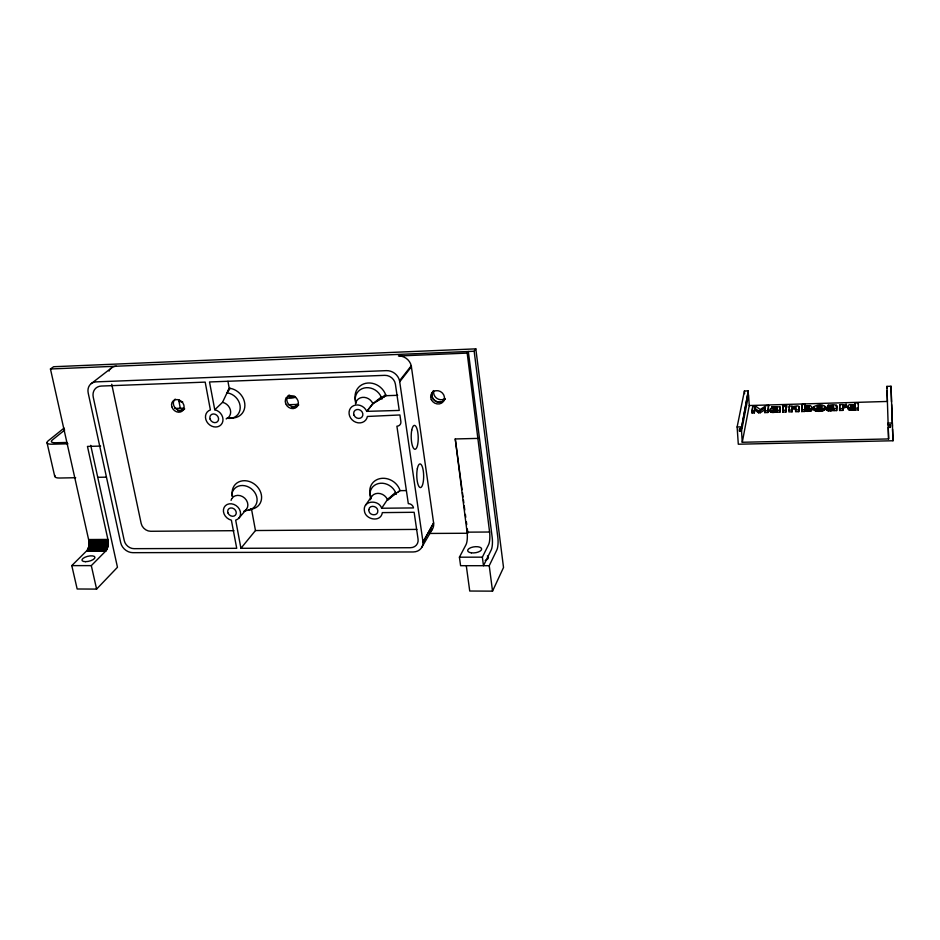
<?xml version="1.0" encoding="UTF-8"?>
<svg xmlns="http://www.w3.org/2000/svg" width="940" height="940" viewBox="0 0 940 940"><rect width="100%" height="100%" fill="white"/><g stroke="black" fill="none" stroke-linecap="round" stroke-linejoin="round"><path stroke-width="1.41" d="M858.302 409.957L858.314 402.825L855.106 402.919L855.071 404.67L849.243 404.647L847.645 406.362L848.209 407.643L849.995 408.289L858.232 408.125L858.302 409.957L849.337 409.969L847.727 408.183L848.679 406.785M90.734 445.337L117.465 567.278L96.597 589.098L77.162 588.992L71.793 565.621L91.309 565.621L106.161 550.617L108.018 546.011L107.912 539.431L87.455 446.418L100.627 446.089M71.793 565.621L87.267 550.253L88.701 546.786L89.077 541.663L50.454 368.985L53.603 366.729L475.816 348.857L503.523 567.49L492.537 591.143L469.73 591.025L466.287 565.692M846.352 404.376L846.317 405.41L842.91 406.456L842.839 410.392L839.632 410.486L839.737 404.635L842.839 404.541L842.804 405.375L846.352 404.376L846.4 407.22L843.227 408.007L842.839 410.392M846.4 407.22L845.73 404.365M839.632 410.486L839.737 404.635M828.434 405.798L833.145 405.539L833.604 406.421C824.474 404.224 825.014 411.626 833.568 408.301L833.815 410.651L836.694 410.569L836.506 405.469L834.356 404.799L828.187 405.175L828.516 407.608L828.187 405.175M836.694 410.569L836.694 405.763M805.286 404.4L805.098 406.197L810.303 405.575L812.242 407.384L809.693 409.44L804.746 409.123L804.593 411.473L801.691 411.555L802.149 404.482L805.286 404.4L805.38 406.197M801.691 411.555L802.149 404.482M798.777 411.638L798.871 406.456L797.425 405.869L792.244 406.656L792.115 406.021L789.306 406.103L788.801 410.11L788.907 411.92L792.056 411.826L792.303 407.137L795.405 406.797L795.628 411.732L798.777 411.638L798.871 406.456M792.056 411.826L792.303 407.137M785.957 412.002L786.38 406.197L783.243 406.28L782.703 410.287L782.809 412.096L785.957 412.002L786.38 406.197M786.639 406.738L786.533 407.596L786.545 404.952L783.408 405.034L783.396 407.678L783.408 405.034M786.545 404.952L786.428 405.798L783.302 405.892M782.809 412.096L783.243 406.28M776.781 409.382C767.287 410.639 780 404.729 777.086 412.249L779.906 412.178L779.695 406.867L771.893 406.82L771.999 408.618M779.906 412.178L780.153 407.408M851.076 405.774C850.359 409.676 858.197 406.233 853.696 404.952C845.718 406.033 856.375 409.006 855.036 405.669M767.863 412.507L768.591 405.481L766.406 405.539L760.166 409.499L755.302 405.869L752.87 405.939L751.906 411.168L752.024 412.954L754.327 412.895L754.75 408.089L758.439 410.98L760.155 410.933L765.184 407.784L764.796 412.601L767.863 412.507L768.591 405.481M764.796 412.601L765.184 407.784M754.327 412.895L754.75 408.089M752.024 412.954L752.87 405.939M742.271 442.27L749.262 405.539L748.569 394.882L741.519 431.072L742.271 442.27L888.606 438.933L886.914 386.387L891.014 386.246L893 440.754L738.3 444.221L737.125 426.971L744.421 390.993L748.311 390.864L741.355 428.734L739.31 428.793L739.463 431.131L741.519 431.072M741.355 428.734L748.311 390.864M739.463 431.131L740.015 428.346M805.039 407.126L805.016 409.417C802.936 405.786 810.409 404.846 809.023 408.806M825.05 407.525C824.227 403.53 816.308 404.67 813.77 406.914C814.545 410.897 822.57 409.828 825.05 407.525L825.132 409.335C823.17 412.037 811.819 412.472 814.663 407.937M825.132 409.335L825.109 406.585M833.651 410.122C831.7 410.757 827.036 411.92 826.648 409.194M817.154 406.644L817.471 408.348L819.292 408.665L821.172 408.242L821.76 406.515L820.585 405.833L817.647 406.186L817.248 408.454L819.598 407.584L821.854 408.324L821.76 406.515M771.893 406.82L772.081 407.443L776.698 407.185L777.075 408.066C768.368 405.857 768.192 413.201 776.863 409.922L777.086 412.249M770.212 410.804C770.365 413.529 775.124 412.331 776.969 411.732M833.651 409.241L832.534 409.969M804.593 411.473L804.746 409.123M214.767 409.781L214.849 409.793A9.412 8.025 44.1 0 1 222.228 423.071A9.412 8.025 44.1 0 1 208.128 423.517A9.412 8.025 44.1 0 1 210.384 409.946L205.19 382.122L101.273 386.058A11.633 9.647 47.6 0 0 93.26 397.221L124.268 540.664A8.942 7.261 42 0 0 134.032 548.666L236.727 548.314L231.381 520.173A9.189 7.696 40.1 0 1 224.155 507.377A9.189 7.696 40.1 0 1 238.008 507.248A9.189 7.696 40.1 0 1 235.682 520.137L240.922 548.302L410.298 547.726A9.447 8.131 32 0 0 418.065 539.172L414.14 512.288L382.333 512.617C380.9 522.804 365.12 519.832 364.379 510.655C362.781 500.174 378.867 499.363 381.64 508.246L413.494 507.929A4.759 4.136 32.8 0 0 408.312 503.652L396.903 426.208A4.853 4.312 36.4 0 0 400.875 421.578L399.911 414.963L367.387 416.467A9.659 8.53 38.7 0 1 353.887 421.261A9.659 8.53 38.7 0 1 352.03 406.62A9.659 8.53 38.7 0 1 366.741 411.356L399.241 410.428L395.411 384.19A9.788 8.754 38.7 0 0 384.73 375.342L209.514 381.969L214.767 409.781L222.533 402.32L229.207 388.208L227.938 381.311M492.537 591.143L489.235 565.704L496.896 549.841A9.377 2.28 89.4 0 0 497.824 537.351L474.16 351.243L475.816 348.857M482.361 557.162L488.636 544.554A9.412 2.338 89.4 0 0 489.587 532.016L467.18 353.099L468.308 351.49L492.196 537.386A9.365 2.315 89.5 0 1 491.256 549.865L483.477 565.704L482.361 557.162L459.425 557.197L460.588 565.692L489.235 565.704M777.051 410.851L775.065 411.649M459.425 557.197L466.04 544.636A9.377 2.456 89.5 0 0 467.074 532.158L455.254 438.957L478.178 438.393M227.891 391.005L229.407 388.22L230.194 388.338A16.074 13.795 44.3 0 1 244.882 405.504A16.074 13.795 44.3 0 1 229.865 417.842M227.045 392.814L230.194 388.338M421.743 547.409L432.471 529.02M422.906 541.287L399.559 380.724A12.244 10.963 38.7 0 0 386.375 370.642L96.197 381.875A11.644 9.647 47.9 0 0 88.207 393.073L120.696 542.697A11.162 9.059 42 0 0 132.881 552.673L413.177 551.968A11.809 10.164 31.9 0 0 423 542.216L433.622 523.016L411.262 365.778A11.938 10.751 38.7 0 0 399.406 355.954L398.407 355.954M423 542.216L433.622 523.016M433.246 391.075C427.23 398.337 441.036 407.326 445.137 398.772A7.144 6.427 35 0 1 434.985 400.839A7.144 6.427 35 0 1 433.716 390.594M804.922 407.608C804.922 409.676 809.493 409.206 808.929 406.997M381.64 508.246L387.456 499.551L395.54 492.454L396.034 493.747A13.889 12.056 34.5 0 1 396.222 494.405M805.134 408.923C806.132 406.809 810.127 409.911 808.776 406.668M365.519 505.238L371.523 496.602M399.559 380.724L411.262 365.778M399.747 381.722L411.438 366.764M397.69 395.305L385.976 395.705L372.898 403.73L366.753 411.426L372.875 403.66L381.252 397.091L381.746 398.443A14.194 12.596 38.8 0 1 381.946 399.136M240.922 548.302L255.469 530.536L251.52 509.151L252.437 508.987A15.698 13.254 40.1 0 0 260.779 492.584A15.698 13.254 40.1 0 0 242.72 480.798A15.698 13.254 40.1 0 0 232.556 496.014M239.066 517.952L246.362 509.41M291.529 407.032L294.455 406.95L296.746 404.447A6.921 6.039 42.2 0 0 298.38 404.177M804.84 410.933L811.138 410.815L812.336 409.194L811.655 407.854M298.709 404.905L294.455 406.95M177.977 410.674L180.868 410.58L183.559 408.136L174.887 408.418M387.715 500.233L395.799 493.089M64.707 430.05L52.205 440.12A7.52 2.338 -12.4 0 0 55.26 442.764L66.94 442.458M64.085 428.076L48.093 440.907A9.412 2.926 -12.5 0 0 51.876 444.209L67.95 443.798M370.337 499.774A9.33 8.084 34.5 0 1 377.927 493.347A9.33 8.084 34.5 0 1 387.456 499.551L400.052 490.527A16.133 14.018 34.5 0 0 380.065 478.601A16.133 14.018 34.5 0 0 370.889 496.696M91.344 383.532L111.602 367.857M376.505 401.521L385.647 394.706L385.976 395.705M383.391 397.279L385.917 395.493M398.419 491.843L400.099 490.656L405.845 490.586M830.22 406.926C828.916 410.968 838.28 405.657 830.22 406.926L830.302 408.747M754.867 409.875L758.557 412.778L760.26 412.731L765.289 409.582M805.192 407.995L806.673 407.478M792.408 408.935L795.851 408.724L795.757 406.926M245.328 510.925L251.52 509.151M776.569 408.477L776.675 410.275L773.82 410.357L773.714 408.559M249.829 509.621L251.709 509.128M248.736 509.915L252.437 508.987M180.868 410.58L183.793 409.64A6.803 5.758 45.6 0 1 175.028 407.748A6.803 5.758 45.6 0 1 175.228 399.089M820.467 410.357L818.305 410.416M50.454 368.985L474.16 351.243M399.406 355.954L467.18 353.099M288.004 404.729L296.746 404.447M749.262 405.539L887.419 401.451L887.055 390.5M751.906 411.168L754.209 411.097M764.69 410.804L767.757 410.71M776.981 410.451L779.8 410.369M782.703 410.287L785.852 410.193M788.801 410.11L791.95 410.028M795.534 409.922L798.683 409.828M801.597 409.746L804.499 409.664M833.568 408.301L836.612 408.747M839.549 408.665L842.757 408.571M737.125 426.971L741.237 426.866M892.424 422.977L888.077 423.094L888.147 425.021L890.309 424.962L890.391 427.371L888.218 427.418L888.606 438.933M75.682 477.72L59.596 478.025A9.341 3.09 -12.8 0 1 54.943 475.44M97.631 477.32L106.408 477.156M233.966 530.689L150.694 531.276A8.742 7.156 42.1 0 1 141.165 523.451L111.742 384.237M255.469 530.536L416.878 529.408M467.074 532.158L489.587 532.016M429.322 533.45L467.897 533.25M88.76 539.537L107.912 539.431M88.889 540.23L108.053 540.124M88.995 540.935L108.159 540.841M89.077 541.663L108.229 541.569M89.112 542.404L108.276 542.31M89.124 543.144L108.288 543.062M89.1 543.896L108.264 543.813M89.053 544.636L108.206 544.554M88.971 545.376L108.123 545.294M88.854 546.093L108.018 546.011M88.701 546.786L107.877 546.716M88.525 547.456L107.701 547.386M88.325 548.102L107.501 548.032M88.102 548.702L107.278 548.643M87.843 549.265L107.031 549.207M87.561 549.783L106.761 549.724M87.267 550.253L106.467 550.194M86.95 550.676L106.161 550.617M86.621 551.04L105.832 550.981M806.285 410.627L805.192 410.24M222.533 402.32L222.616 402.344A9.306 7.955 44.2 0 1 230.359 409.805A9.306 7.955 44.2 0 1 226.904 418.535M836.776 407.572L836.177 405.222M780.259 409.194L779.695 406.867M372.898 403.73L372.875 403.66A9.541 8.448 38.8 0 0 364.321 397.362A9.541 8.448 38.8 0 0 355.99 402.038M47 442.634L54.72 476.31M91.309 565.621L96.597 589.098M178.812 400.663L180.363 408.536M455.254 438.957L462.057 489.728M462.445 492.63L463.032 496.99M463.42 499.88L463.808 502.782M464.196 505.685L464.783 510.044M465.37 514.391L465.758 517.294M466.346 521.641L466.734 524.543M467.321 528.903L467.709 531.793M825.261 408.865L824.862 406.174M744.421 390.993L744.609 393.731M755.302 405.869L755.419 407.654M760.155 410.933L760.26 412.731M758.439 410.98L758.557 412.778M771.27 410.463L771.376 412.272M770.765 410.334L770.87 412.131M770.377 410.146L770.495 411.943M770.107 409.006L770.236 411.72M776.405 409.617L776.511 411.426M776.264 410.193L776.37 411.99M776.005 408.348L776.111 410.146M775.406 410.404L775.512 412.202M775.183 408.324L775.289 410.11M774.337 408.395L774.443 410.193M774.501 410.533L774.607 412.331M773.315 408.818L773.655 412.402M771.905 410.557L772.01 412.355M779.989 407.114L780.094 408.912M789.306 406.103L789.412 407.901M795.405 406.797L795.51 408.595M794.946 406.726L795.04 408.524M794.418 406.714L794.511 408.512M793.289 406.832L793.384 408.642M807.025 406.28L807.119 408.089M806.931 409.605L807.037 411.426M806.438 406.327L806.532 408.136M805.944 406.421L806.038 408.23M806.062 409.511L806.156 411.321M805.557 406.573L805.65 408.383M805.263 406.773L805.357 408.583M805.31 409.346L805.404 411.156M814.357 408.595L814.451 410.416M814.087 406.491L814.169 408.301M813.934 408.254L814.028 410.063M813.77 406.914L813.782 409.652M811.537 408.689L811.631 410.51M811.056 409.006L811.138 410.815M810.433 409.253L810.527 411.062M809.693 409.44L809.786 411.25M808.835 409.558L808.929 411.379M808.518 406.491L808.611 408.289M808.141 406.362L808.236 408.16M807.636 406.291L807.73 408.101M807.836 409.629L807.93 411.438M821.783 409.123L821.877 410.945M821.337 406.08L821.419 407.889M820.585 405.833L820.679 407.643M820.608 409.264L820.691 411.074M819.516 405.774L819.598 407.584M819.257 409.335L819.351 411.156M818.434 405.892L818.529 407.702M817.929 409.335L818.023 411.156M817.647 406.186L817.741 407.995M816.778 409.264L816.872 411.074M815.791 409.112L815.885 410.933M814.98 408.888L815.074 410.698M828.551 408.935L828.634 410.757M827.893 408.853L827.976 410.663M827.353 408.712L827.447 410.533M826.953 408.524L827.036 410.345M826.566 407.373L826.754 410.11M826.46 407.69L826.554 409.511M824.756 407.948L824.838 409.77M824.286 408.324L824.368 410.146M823.64 408.642L823.722 410.463M822.794 408.912L822.888 410.733M836.506 405.469L836.588 407.279M833.733 408.829L833.815 410.651M833.122 406.844L833.204 408.653M832.981 408.571L833.063 410.392M832.534 406.703L832.617 408.524M832.111 408.782L832.206 410.604M831.7 406.679L831.783 408.501M831.207 408.912L831.289 410.733M830.831 406.762L830.925 408.571M830.232 408.982L830.314 410.804M843.521 405.951L843.603 407.76M843.145 406.186L843.227 408.007M842.91 406.456L842.992 408.277M850.853 408.36L850.935 410.193M849.995 408.289L850.066 410.11M849.255 408.136L849.337 409.969M848.667 407.925L848.75 409.746M848.209 407.643L848.291 409.464M845.072 405.504L845.154 407.326M844.05 405.739L844.12 407.561M855.106 402.919L855.177 404.74M855.083 407.678L855.341 410.04M854.836 405.34L854.918 407.161M854.566 405.152L854.636 406.973M854.484 407.937L854.554 409.77M854.19 405.022L854.26 406.844M853.696 404.952L853.779 406.773M853.684 408.148L853.767 409.981M853.109 404.94L853.179 406.762M852.78 408.301L852.862 410.134M852.474 404.987L852.545 406.809M851.957 405.081L852.028 406.903M851.863 408.371L851.934 410.193M851.558 405.234L851.628 407.055M851.276 405.434L851.346 407.255M858.314 402.825L858.385 404.647M891.614 404.588L892.448 426.29M892.553 429.18L893 440.754M890.298 424.528L890.391 427.371M891.014 386.246L891.508 401.733M886.914 386.387L886.972 388.208M294.596 396.198A3.607 1.151 -9.6 0 1 289.696 396.856A3.607 1.151 -9.6 0 1 289.72 395.247M295.677 397.209A7.203 2.303 -9.6 0 1 286.195 397.796M182.666 401.85A7.109 2.186 -10.8 0 1 179.023 399.935M109.04 371.077A11.339 9.482 48.2 0 1 109.416 370.325M109.874 369.62A11.339 9.482 48.2 0 1 116.36 366.224M184.687 408.829A6.803 5.758 45.6 0 1 184.029 409.464M298.497 405.14A6.944 6.063 42.2 0 1 289.567 405.199A6.944 6.063 42.2 0 1 287.816 396.316M288.204 395.822A6.944 6.063 42.2 0 1 288.909 395.176M433.716 523.921A11.527 9.999 31.7 0 1 430.132 531.594M355.79 401.333A16.497 14.652 38.8 0 1 365.684 383.332A16.497 14.652 38.8 0 1 385.647 394.706M355.837 403.46A14.194 12.596 38.8 0 1 364.003 388.055A14.194 12.596 38.8 0 1 381.252 397.091M355.485 403.765A9.541 8.448 38.8 0 1 355.825 402.461M227.586 392.897A13.841 11.856 44.2 0 1 240.217 407.831A13.841 11.856 44.2 0 1 226.987 418.218M226.528 418.711A9.306 7.955 44.2 0 1 226.141 418.876M231.875 498.529A9.083 7.638 40.1 0 1 244.729 498.177A9.083 7.638 40.1 0 1 244.87 510.737M244.529 510.949A9.083 7.638 40.1 0 1 243.789 511.313M231.087 500.386A9.083 7.638 40.1 0 1 231.675 498.87M231.769 496.085A13.513 11.386 40.1 0 1 242.579 485.498A13.513 11.386 40.1 0 1 256.655 496.579A13.513 11.386 40.1 0 1 249.229 509.821M370.818 498.717A13.889 12.056 34.5 0 1 378.338 483.595A13.889 12.056 34.5 0 1 395.54 492.454M487.378 555.986A7.05 3.067 -7.3 0 1 485.181 560.475M444.702 398.736A7.109 6.415 35 0 1 437.077 398.501A7.109 6.415 35 0 1 433.681 391.604M368.809 509.715L368.844 510.608A6.38 5.511 34.5 0 0 368.915 510.972C369.643 515.837 378.268 516.319 377.821 510.737A6.369 5.499 34.6 0 0 377.762 510.291C377.14 505.779 369.408 504.58 368.821 509.633M471.363 552.837A7.05 3.032 -7.4 0 0 481.656 548.96A7.05 3.032 -7.4 0 0 470.94 547.609A7.05 3.032 -7.4 0 0 471.363 552.837M171.809 406.75A6.827 5.769 45.6 0 0 182.466 410.909A6.827 5.769 45.6 0 0 179.223 400.041A6.827 5.769 45.6 0 0 171.809 406.75M285.701 403.683A6.968 6.075 42.2 0 0 296.97 406.82A6.968 6.075 42.2 0 0 292.787 395.904A6.968 6.075 42.2 0 0 285.701 403.683M354.039 415.233A4.829 4.265 38.7 0 0 361.982 417.031A4.829 4.265 38.7 0 0 358.786 409.57A4.829 4.265 38.7 0 0 354.039 415.233M431.296 399.582A7.156 6.451 35 0 0 443.269 401.627A7.156 6.451 35 0 0 438.111 390.735A7.156 6.451 35 0 0 431.296 399.582M210.09 419.111A4.712 4.007 44.1 0 0 217.563 421.613A4.712 4.007 44.1 0 0 214.99 414.188A4.712 4.007 44.1 0 0 210.09 419.111M227.997 513.017A4.594 3.842 40.1 0 0 235.388 515.179A4.594 3.842 40.1 0 0 232.533 508.129A4.594 3.842 40.1 0 0 227.997 513.017M411.755 430.12A11.95 3.502 88.6 0 0 414.54 449.203A11.95 3.502 88.6 0 0 417.842 432.741A11.95 3.502 88.6 0 0 411.755 430.12M417.325 468.79A11.856 3.443 89 0 0 420.062 487.531A11.856 3.443 89 0 0 423.282 470.905A11.856 3.443 89 0 0 417.325 468.79M85.528 561.673A6.674 2.55 -13.5 0 0 94.952 557.267A6.674 2.55 -13.5 0 0 84.859 557.303A6.674 2.55 -13.5 0 0 85.528 561.673"/></g></svg>
